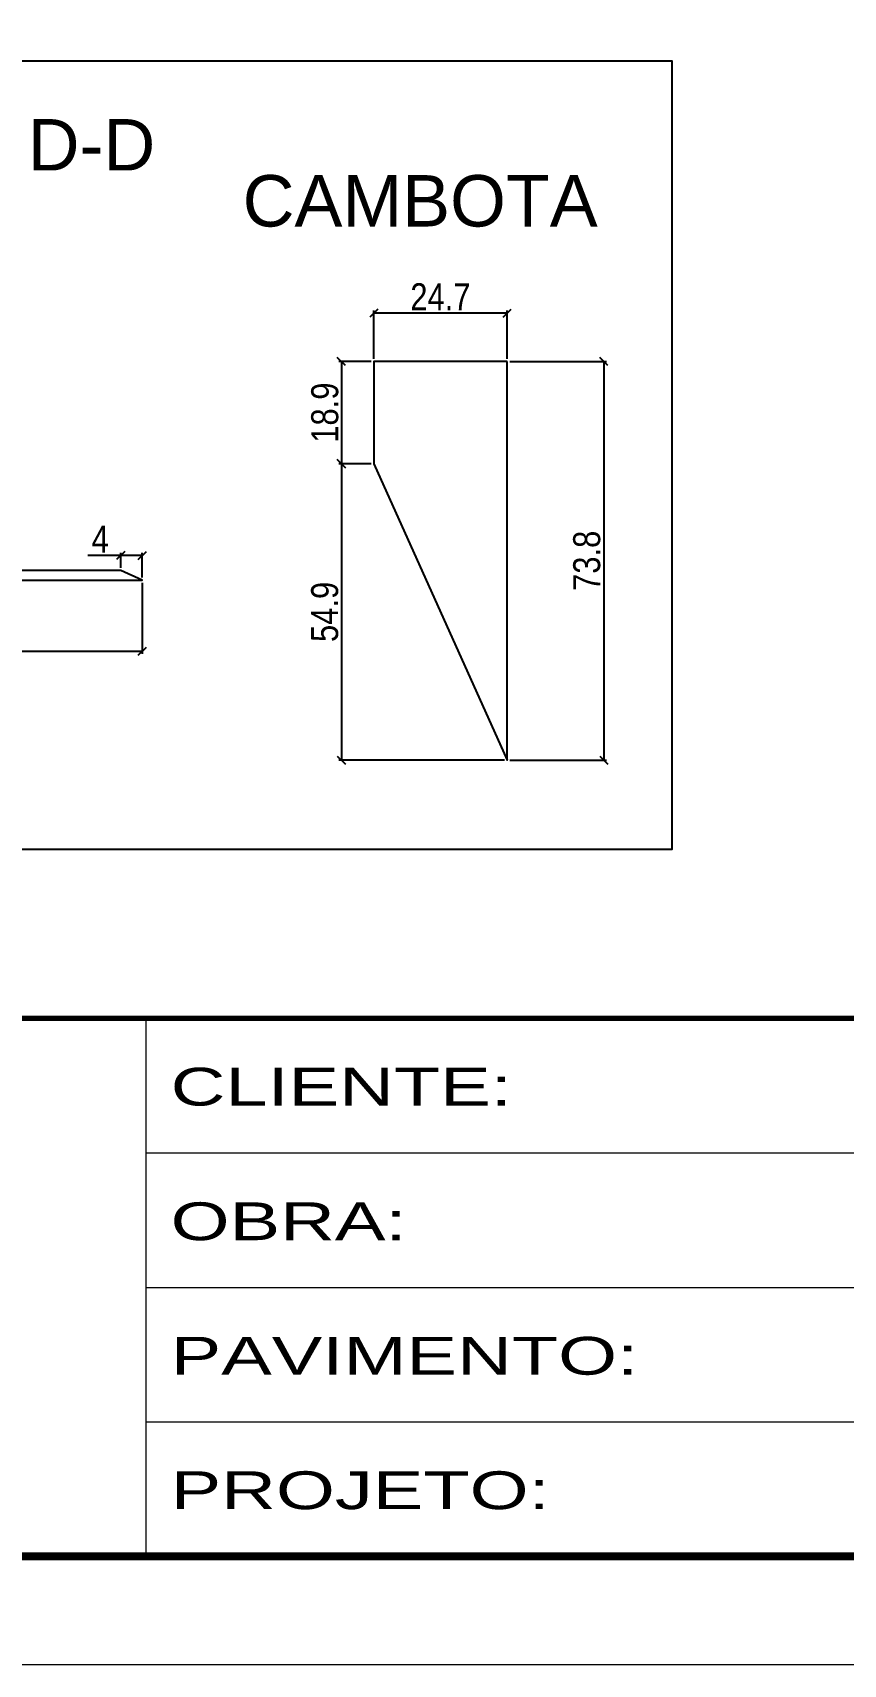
# Model space of a CAD drawing. Extents: x -3394 to 16474, y -5031 to 14397.
# Drawn here: x 6241 to 6541, y 6455 to 7059 of the extents above; entities that cross this region are included whole.
import ezdxf

# ---------------------------------------------------------------- set-up
doc = ezdxf.new("R2010")
doc.units = 0
doc.linetypes.add('CONTINUO', pattern=[0])
doc.linetypes.add('DASHED', pattern=[0.75, 0.5, -0.25])
doc.layers.get('0').update_dxf_attribs({"linetype": 'CONTINUOUS'})
doc.layers.get('Defpoints').update_dxf_attribs({"linetype": 'CONTINUOUS'})
for name, color, linetype in [('COTA', 241, 'CONTINUOUS'), ('NOMENCLATURA', 7, 'CONTINUOUS'), ('Painéis', 200, 'CONTINUOUS')]:
    doc.layers.add(name, color=color, linetype=linetype)
doc.layers.add('Folhas', color=255, linetype='CONTINUOUS', lineweight=9)
doc.layers.add('SARRAFO DE PRESSAO', color=251, linetype='DASHED', lineweight=9)
doc.styles.add('ARIAL', font='arial.ttf')
doc.styles.add('COTA TECNICA 2X', font='techl___.ttf', dxfattribs={"height": 10})
doc.styles.add('Tecnologia', font='')
doc.styles.get('Tecnologia').set_extended_font_data('Forgotten Futurist')
doc.dimstyles.new('SECAO', dxfattribs={"dimscale": 0.333333, "dimtxt": 5, "dimasz": 9, "dimexe": 3, "dimexo": 3, "dimgap": 3, "dimtad": 1, "dimdec": 1, "dimlfac": 0.5, "dimzin": 12, "dimdsep": 46, "dimtxsty": 'COTA TECNICA 2X', "dimblk1": 'OBLIQUE', "dimblk2": 'OBLIQUE', "dimsah": 1, "dimcen": 0.9, "dimclrd": 4, "dimclre": 4, "dimclrt": 240, "dimadec": 1, "dimazin": 3, "dimtfac": 1, "dimtdec": 1, "dimtmove": 0, "dimatfit": 3, "dimfxl": 1, "dimtolj": 1, "dimtzin": 12, "dimarcsym": 0})

# ---------------------------------------------------------------- blocks, each defined once
blk = doc.blocks.new('9999999999')
at = {"color": 30, "linetype": 'CONTINUO'}
for p, q in [((98564.56, 34230.21), (98564.56, 34429.45)), ((98564.56, 34379.64), (99583.98, 34379.64)), ((98564.56, 34329.83), (99487.98, 34329.83)), ((98564.56, 34280.02), (99487.98, 34280.02))]:
    blk.add_line(p, q, dxfattribs=at)
at = {"color": 30, "linetype": 'CONTINUO', "const_width": 2}
blk.add_lwpolyline([(99583.98, 34230.21), (99583.98, 34414.45, 0.414214), (99568.98, 34429.45), (98228.98, 34429.45, 0.414214), (98213.98, 34414.45), (98213.98, 34245.21, 0.414214), (98228.98, 34230.21), (99583.98, 34230.21)], format="xyb", dxfattribs=at)
at = {"layer": 'Folhas'}
blk.add_lwpolyline([(98138.98, 34190.21), (99623.98, 34190.21), (99623.98, 35240.21), (98138.98, 35240.21)], close=True, dxfattribs=at)
at = {"layer": 'Folhas', "color": 30, "const_width": 3}
blk.add_lwpolyline([(98213.98, 34230.21), (99583.98, 34230.21), (99583.98, 35200.21), (98213.98, 35200.21)], close=True, dxfattribs=at)
at = {"layer": 'Folhas', "color": 7, "style": 'Tecnologia', "width": 1.5}
for s, p in [('CLIENTE:', (98573.65, 34397.17)), ('OBRA:', (98573.65, 34347.31)), ('PAVIMENTO:', (98573.65, 34297.5)), ('PROJETO:', (98573.65, 34247.69))]:
    blk.add_text(s, height=14, dxfattribs=at).set_placement(p)
blk = doc.blocks.new('_Oblique')
at = {"color": 0, "linetype": 'ByBlock', "lineweight": -2}
blk.add_line((-0.5, -0.5), (0.5, 0.5), dxfattribs=at)
blk = doc.blocks.new('*D1786')
at = {"layer": 'COTA', "color": 4, "lineweight": -2, "transparency": 16777216}
for p, q in [((6152.23, 6855.68), (6152.23, 6829.37)), ((6281.38, 6855.68), (6281.38, 6829.37)), ((6152.23, 6830.37), (6281.38, 6830.37))]:
    blk.add_line(p, q, dxfattribs=at)
at = {"layer": 'Defpoints', "color": 0, "transparency": 16777216}
for p in [(6152.23, 6856.68), (6281.38, 6856.68), (6281.38, 6830.37)]:
    blk.add_point(p, dxfattribs=at)
at = {"layer": 'COTA', "color": 4, "lineweight": -2, "transparency": 16777216, "xscale": 3, "yscale": 3, "zscale": 3, "rotation": 180}
blk.add_blockref('_Oblique', (6152.23, 6830.37), dxfattribs=at)
at = {"layer": 'COTA', "color": 4, "lineweight": -2, "transparency": 16777216, "xscale": 3, "yscale": 3, "zscale": 3}
blk.add_blockref('_Oblique', (6281.38, 6830.37), dxfattribs=at)
at = {"layer": 'COTA', "color": 240, "transparency": 16777216, "insert": (6216.81, 6836.47), "char_height": 10, "attachment_point": 5, "style": 'COTA TECNICA 2X'}
blk.add_mtext('\\A1;64.6', dxfattribs=at)
blk = doc.blocks.new('*D1788')
at = {"layer": 'COTA', "color": 4, "lineweight": -2, "transparency": 16777216}
for p, q in [((6273.38, 6865.84), (6261.15, 6865.84)), ((6273.38, 6861.28), (6273.38, 6866.84)), ((6281.38, 6865.84), (6273.38, 6865.84)), ((6281.38, 6857.68), (6281.38, 6866.84))]:
    blk.add_line(p, q, dxfattribs=at)
at = {"layer": 'Defpoints', "color": 0, "transparency": 16777216}
for p in [(6273.38, 6865.84), (6273.38, 6860.28), (6281.38, 6856.68)]:
    blk.add_point(p, dxfattribs=at)
at = {"layer": 'COTA', "color": 4, "lineweight": -2, "transparency": 16777216, "xscale": 3, "yscale": 3, "zscale": 3, "rotation": 180}
blk.add_blockref('_Oblique', (6273.38, 6865.84), dxfattribs=at)
at = {"layer": 'COTA', "color": 4, "lineweight": -2, "transparency": 16777216, "xscale": 3, "yscale": 3, "zscale": 3}
blk.add_blockref('_Oblique', (6281.38, 6865.84), dxfattribs=at)
at = {"layer": 'COTA', "color": 240, "transparency": 16777216, "insert": (6265.77, 6871.91), "char_height": 10, "attachment_point": 5, "style": 'COTA TECNICA 2X'}
blk.add_mtext('\\A1;4', dxfattribs=at)
blk = doc.blocks.new('*D1789')
at = {"layer": 'COTA', "color": 4, "lineweight": -2, "transparency": 16777216}
for p, q in [((6417.52, 6937.63), (6453.32, 6937.63)), ((6452.32, 6937.63), (6452.32, 6790.02)), ((6417.52, 6790.02), (6453.32, 6790.02))]:
    blk.add_line(p, q, dxfattribs=at)
at = {"layer": 'Defpoints', "color": 0, "transparency": 16777216}
for p in [(6416.52, 6937.63), (6416.52, 6790.02), (6452.32, 6790.02)]:
    blk.add_point(p, dxfattribs=at)
at = {"layer": 'COTA', "color": 4, "lineweight": -2, "transparency": 16777216, "xscale": 3, "yscale": 3, "zscale": 3}
for p, rotation in [((6452.32, 6937.63), 90), ((6452.32, 6790.02), 270)]:
    blk.add_blockref('_Oblique', p, dxfattribs=dict(at, rotation=rotation))
at = {"layer": 'COTA', "color": 240, "transparency": 16777216, "insert": (6446.08, 6863.83), "char_height": 10, "attachment_point": 5, "rotation": 90, "style": 'COTA TECNICA 2X'}
blk.add_mtext('\\A1;73.8', dxfattribs=at)
blk = doc.blocks.new('*D1790')
at = {"layer": 'COTA', "color": 4, "lineweight": -2, "transparency": 16777216}
for p, q in [((6367.12, 6938.63), (6367.12, 6956.57)), ((6416.52, 6938.63), (6416.52, 6956.57)), ((6416.52, 6955.57), (6367.12, 6955.57))]:
    blk.add_line(p, q, dxfattribs=at)
at = {"layer": 'Defpoints', "color": 0, "transparency": 16777216}
for p in [(6367.12, 6955.57), (6367.12, 6937.63), (6416.52, 6937.63)]:
    blk.add_point(p, dxfattribs=at)
at = {"layer": 'COTA', "color": 4, "lineweight": -2, "transparency": 16777216, "xscale": 3, "yscale": 3, "zscale": 3, "rotation": 180}
blk.add_blockref('_Oblique', (6367.12, 6955.57), dxfattribs=at)
at = {"layer": 'COTA', "color": 4, "lineweight": -2, "transparency": 16777216, "xscale": 3, "yscale": 3, "zscale": 3}
blk.add_blockref('_Oblique', (6416.52, 6955.57), dxfattribs=at)
at = {"layer": 'COTA', "color": 240, "transparency": 16777216, "insert": (6391.82, 6961.64), "char_height": 10, "attachment_point": 5, "style": 'COTA TECNICA 2X'}
blk.add_mtext('\\A1;24.7', dxfattribs=at)
blk = doc.blocks.new('*D1791')
at = {"layer": 'COTA', "color": 4, "lineweight": -2, "transparency": 16777216}
for p, q in [((6366.12, 6937.63), (6354.13, 6937.63)), ((6355.13, 6937.63), (6355.13, 6899.8)), ((6366.12, 6899.8), (6354.13, 6899.8))]:
    blk.add_line(p, q, dxfattribs=at)
at = {"layer": 'Defpoints', "color": 0, "transparency": 16777216}
for p in [(6367.12, 6937.63), (6355.13, 6899.8), (6367.12, 6899.8)]:
    blk.add_point(p, dxfattribs=at)
at = {"layer": 'COTA', "color": 4, "lineweight": -2, "transparency": 16777216, "xscale": 3, "yscale": 3, "zscale": 3}
for p, rotation in [((6355.13, 6937.63), 90), ((6355.13, 6899.8), 270)]:
    blk.add_blockref('_Oblique', p, dxfattribs=dict(at, rotation=rotation))
at = {"layer": 'COTA', "color": 240, "transparency": 16777216, "insert": (6349.03, 6918.71), "char_height": 10, "attachment_point": 5, "rotation": 90, "style": 'COTA TECNICA 2X'}
blk.add_mtext('\\A1;18.9', dxfattribs=at)
blk = doc.blocks.new('*D1792')
at = {"layer": 'COTA', "color": 4, "lineweight": -2, "transparency": 16777216}
for p, q in [((6366.12, 6899.8), (6354.13, 6899.8)), ((6355.13, 6899.8), (6355.13, 6790.02)), ((6415.52, 6790.02), (6354.13, 6790.02))]:
    blk.add_line(p, q, dxfattribs=at)
at = {"layer": 'Defpoints', "color": 0, "transparency": 16777216}
for p in [(6367.12, 6899.8), (6355.13, 6790.02), (6416.52, 6790.02)]:
    blk.add_point(p, dxfattribs=at)
at = {"layer": 'COTA', "color": 4, "lineweight": -2, "transparency": 16777216, "xscale": 3, "yscale": 3, "zscale": 3}
for p, rotation in [((6355.13, 6899.8), 90), ((6355.13, 6790.02), 270)]:
    blk.add_blockref('_Oblique', p, dxfattribs=dict(at, rotation=rotation))
at = {"layer": 'COTA', "color": 240, "transparency": 16777216, "insert": (6348.99, 6844.91), "char_height": 10, "attachment_point": 5, "rotation": 90, "style": 'COTA TECNICA 2X'}
blk.add_mtext('\\A1;54.9', dxfattribs=at)

msp = doc.modelspace()

# ---------------------------------------------------------------- linework, layer by layer
at = {"linetype": 'Continuous'}
msp.add_lwpolyline([(5976.55, 7048.96), (6477.6, 7048.96), (6477.6, 6756.87), (5976.55, 6756.87)], close=True, dxfattribs=at)
at = {"layer": 'Painéis', "linetype": 'Continuous'}
for points in [[(6416.52, 6937.63), (6367.12, 6937.63), (6367.12, 6899.8), (6416.52, 6790.02)], [(6153, 6860.28), (6152.23, 6856.68), (6281.38, 6856.68), (6273.38, 6860.28)]]:
    msp.add_lwpolyline(points, close=True, dxfattribs=at)

# ---------------------------------------------------------------- block references
at = {"layer": 'SARRAFO DE PRESSAO', "color": 6, "linetype": 'ByBlock'}
msp.add_blockref('9999999999', (-92281.77, -27735.1), dxfattribs=at)

# ---------------------------------------------------------------- texts
at = {"layer": 'NOMENCLATURA', "linetype": 'Continuous', "style": 'ARIAL'}
for s, height, p in [('DETALHE D-D', 19.0408, (6108.86, 7008.4)), ('CAMBOTA', 19.041, (6318.56, 6987.65))]:
    msp.add_text(s, height=height, dxfattribs=at).set_placement(p)

# ---------------------------------------------------------------- dimensions: what is measured, and where the dimension line sits
at = {"layer": 'COTA'}
for base, p1, p2, picture, middle in [((6367.12, 6955.57), (6416.52, 6937.63), (6367.12, 6937.63), '*D1790', (6391.82, 6961.64)), ((6273.38, 6865.84), (6281.38, 6856.68), (6273.38, 6860.28), '*D1788', (6265.77, 6871.91)), ((6281.38, 6830.37), (6152.23, 6856.68), (6281.38, 6856.68), '*D1786', (6216.81, 6836.47))]:
    dim = msp.add_linear_dim(base=base, p1=p1, p2=p2, dimstyle='SECAO', dxfattribs=at)
    dim.commit()
    dim.dimension.update_dxf_attribs({"geometry": picture, "text_midpoint": middle})
for base, p1, p2, picture, middle in [((6355.13, 6899.8), (6367.12, 6937.63), (6367.12, 6899.8), '*D1791', (6349.03, 6918.71)), ((6452.32, 6790.02), (6416.52, 6937.63), (6416.52, 6790.02), '*D1789', (6446.08, 6863.83)), ((6355.13, 6790.02), (6367.12, 6899.8), (6416.52, 6790.02), '*D1792', (6348.99, 6844.91))]:
    dim = msp.add_linear_dim(base=base, p1=p1, p2=p2, angle=90, dimstyle='SECAO', dxfattribs=at)
    dim.commit()
    dim.dimension.update_dxf_attribs({"geometry": picture, "text_midpoint": middle})

doc.saveas('drawing.dxf')
